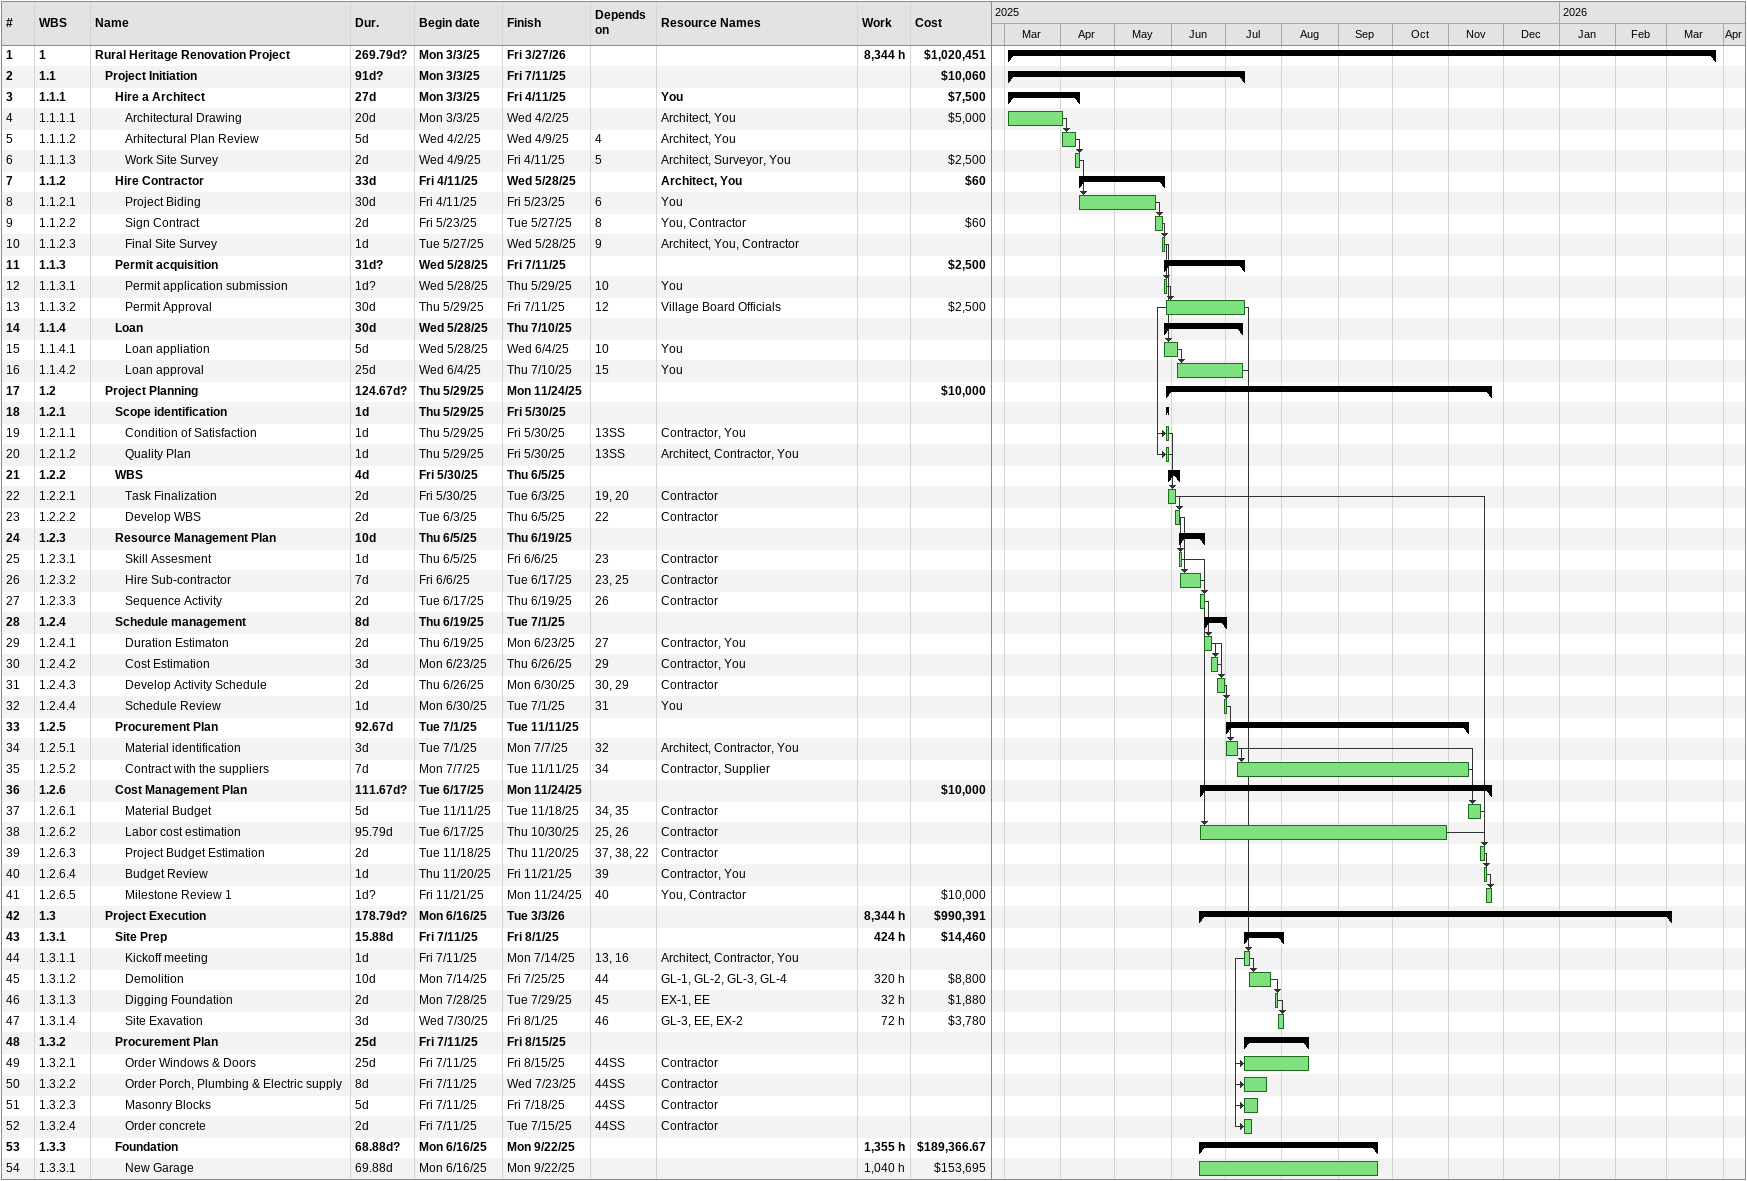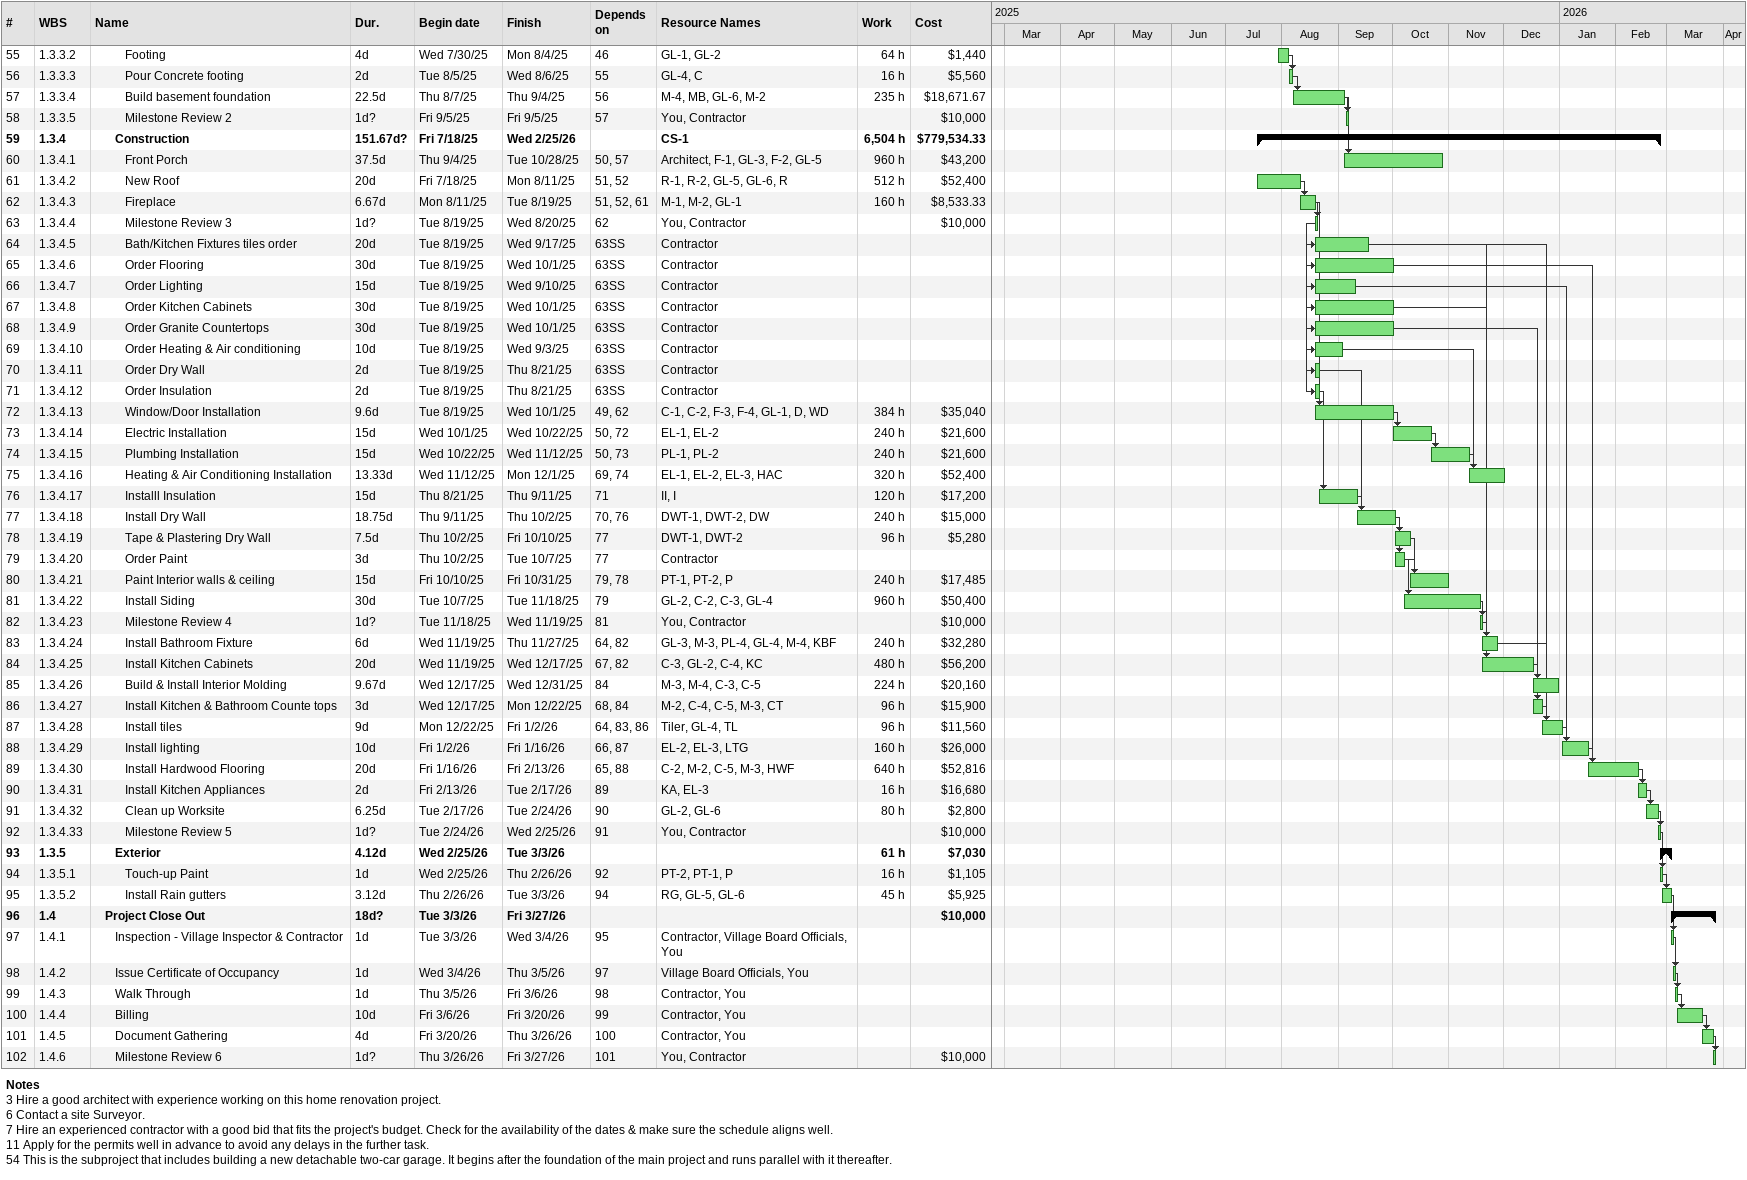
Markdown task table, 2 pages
| ID | WBS | Task | Duration | Start | Finish | Predecessors | Resources | Work (h) | Cost ($) |
|---|---|---|---|---|---|---|---|---|---|
| 1 | 1 | **Rural Heritage Renovation Project** | 269.79d? | 2025-03-03 | 2026-03-27 |  |  | 8344 | 1020451 |
| 2 | 1.1 | **Project Initiation** | 91d? | 2025-03-03 | 2025-07-11 |  |  |  | 10060 |
| 3 | 1.1.1 | **Hire a Architect** | 27d | 2025-03-03 | 2025-04-11 |  | You |  | 7500 |
| 4 | 1.1.1.1 | Architectural Drawing | 20d | 2025-03-03 | 2025-04-02 |  | Architect, You |  | 5000 |
| 5 | 1.1.1.2 | Arhitectural Plan Review | 5d | 2025-04-02 | 2025-04-09 | 4 | Architect, You |  |  |
| 6 | 1.1.1.3 | Work Site Survey | 2d | 2025-04-09 | 2025-04-11 | 5 | Architect, Surveyor, You |  | 2500 |
| 7 | 1.1.2 | **Hire Contractor** | 33d | 2025-04-11 | 2025-05-28 |  | Architect, You |  | 60 |
| 8 | 1.1.2.1 | Project Biding | 30d | 2025-04-11 | 2025-05-23 | 6 | You |  |  |
| 9 | 1.1.2.2 | Sign Contract | 2d | 2025-05-23 | 2025-05-27 | 8 | You, Contractor |  | 60 |
| 10 | 1.1.2.3 | Final Site Survey | 1d | 2025-05-27 | 2025-05-28 | 9 | Architect, You, Contractor |  |  |
| 11 | 1.1.3 | **Permit acquisition** | 31d? | 2025-05-28 | 2025-07-11 |  |  |  | 2500 |
| 12 | 1.1.3.1 | Permit application submission | 1d? | 2025-05-28 | 2025-05-29 | 10 | You |  |  |
| 13 | 1.1.3.2 | Permit Approval | 30d | 2025-05-29 | 2025-07-11 | 12 | Village Board Officials |  | 2500 |
| 14 | 1.1.4 | **Loan** | 30d | 2025-05-28 | 2025-07-10 |  |  |  |  |
| 15 | 1.1.4.1 | Loan appliation | 5d | 2025-05-28 | 2025-06-04 | 10 | You |  |  |
| 16 | 1.1.4.2 | Loan approval | 25d | 2025-06-04 | 2025-07-10 | 15 | You |  |  |
| 17 | 1.2 | **Project Planning** | 124.67d? | 2025-05-29 | 2025-11-24 |  |  |  | 10000 |
| 18 | 1.2.1 | **Scope identification** | 1d | 2025-05-29 | 2025-05-30 |  |  |  |  |
| 19 | 1.2.1.1 | Condition of Satisfaction | 1d | 2025-05-29 | 2025-05-30 | 13SS | Contractor, You |  |  |
| 20 | 1.2.1.2 | Quality Plan | 1d | 2025-05-29 | 2025-05-30 | 13SS | Architect, Contractor, You |  |  |
| 21 | 1.2.2 | **WBS** | 4d | 2025-05-30 | 2025-06-05 |  |  |  |  |
| 22 | 1.2.2.1 | Task Finalization | 2d | 2025-05-30 | 2025-06-03 | 19, 20 | Contractor |  |  |
| 23 | 1.2.2.2 | Develop WBS | 2d | 2025-06-03 | 2025-06-05 | 22 | Contractor |  |  |
| 24 | 1.2.3 | **Resource Management Plan** | 10d | 2025-06-05 | 2025-06-19 |  |  |  |  |
| 25 | 1.2.3.1 | Skill Assesment | 1d | 2025-06-05 | 2025-06-06 | 23 | Contractor |  |  |
| 26 | 1.2.3.2 | Hire Sub-contractor | 7d | 2025-06-06 | 2025-06-17 | 23, 25 | Contractor |  |  |
| 27 | 1.2.3.3 | Sequence Activity | 2d | 2025-06-17 | 2025-06-19 | 26 | Contractor |  |  |
| 28 | 1.2.4 | **Schedule management** | 8d | 2025-06-19 | 2025-07-01 |  |  |  |  |
| 29 | 1.2.4.1 | Duration Estimaton | 2d | 2025-06-19 | 2025-06-23 | 27 | Contractor, You |  |  |
| 30 | 1.2.4.2 | Cost Estimation | 3d | 2025-06-23 | 2025-06-26 | 29 | Contractor, You |  |  |
| 31 | 1.2.4.3 | Develop Activity Schedule | 2d | 2025-06-26 | 2025-06-30 | 30, 29 | Contractor |  |  |
| 32 | 1.2.4.4 | Schedule Review | 1d | 2025-06-30 | 2025-07-01 | 31 | You |  |  |
| 33 | 1.2.5 | **Procurement Plan** | 92.67d | 2025-07-01 | 2025-11-11 |  |  |  |  |
| 34 | 1.2.5.1 | Material identification | 3d | 2025-07-01 | 2025-07-07 | 32 | Architect, Contractor, You |  |  |
| 35 | 1.2.5.2 | Contract with the suppliers | 7d | 2025-07-07 | 2025-11-11 | 34 | Contractor, Supplier |  |  |
| 36 | 1.2.6 | **Cost Management Plan** | 111.67d? | 2025-06-17 | 2025-11-24 |  |  |  | 10000 |
| 37 | 1.2.6.1 | Material Budget | 5d | 2025-11-11 | 2025-11-18 | 34, 35 | Contractor |  |  |
| 38 | 1.2.6.2 | Labor cost estimation | 95.79d | 2025-06-17 | 2025-10-30 | 25, 26 | Contractor |  |  |
| 39 | 1.2.6.3 | Project Budget Estimation | 2d | 2025-11-18 | 2025-11-20 | 37, 38, 22 | Contractor |  |  |
| 40 | 1.2.6.4 | Budget Review | 1d | 2025-11-20 | 2025-11-21 | 39 | Contractor, You |  |  |
| 41 | 1.2.6.5 | Milestone Review 1 | 1d? | 2025-11-21 | 2025-11-24 | 40 | You, Contractor |  | 10000 |
| 42 | 1.3 | **Project Execution** | 178.79d? | 2025-06-16 | 2026-03-03 |  |  | 8344 | 990391 |
| 43 | 1.3.1 | **Site Prep** | 15.88d | 2025-07-11 | 2025-08-01 |  |  | 424 | 14460 |
| 44 | 1.3.1.1 | Kickoff meeting | 1d | 2025-07-11 | 2025-07-14 | 13, 16 | Architect, Contractor, You |  |  |
| 45 | 1.3.1.2 | Demolition | 10d | 2025-07-14 | 2025-07-25 | 44 | GL-1, GL-2, GL-3, GL-4 | 320 | 8800 |
| 46 | 1.3.1.3 | Digging Foundation | 2d | 2025-07-28 | 2025-07-29 | 45 | EX-1, EE | 32 | 1880 |
| 47 | 1.3.1.4 | Site Exavation | 3d | 2025-07-30 | 2025-08-01 | 46 | GL-3, EE, EX-2 | 72 | 3780 |
| 48 | 1.3.2 | **Procurement Plan** | 25d | 2025-07-11 | 2025-08-15 |  |  |  |  |
| 49 | 1.3.2.1 | Order Windows & Doors | 25d | 2025-07-11 | 2025-08-15 | 44SS | Contractor |  |  |
| 50 | 1.3.2.2 | Order Porch, Plumbing & Electric supply | 8d | 2025-07-11 | 2025-07-23 | 44SS | Contractor |  |  |
| 51 | 1.3.2.3 | Masonry Blocks | 5d | 2025-07-11 | 2025-07-18 | 44SS | Contractor |  |  |
| 52 | 1.3.2.4 | Order concrete | 2d | 2025-07-11 | 2025-07-15 | 44SS | Contractor |  |  |
| 53 | 1.3.3 | **Foundation** | 68.88d? | 2025-06-16 | 2025-09-22 |  |  | 1355 | 189366.67 |
| 54 | 1.3.3.1 | New Garage | 69.88d | 2025-06-16 | 2025-09-22 |  |  | 1040 | 153695 |
| 55 | 1.3.3.2 | Footing | 4d | 2025-07-30 | 2025-08-04 | 46 | GL-1, GL-2 | 64 | 1440 |
| 56 | 1.3.3.3 | Pour Concrete footing | 2d | 2025-08-05 | 2025-08-06 | 55 | GL-4, C | 16 | 5560 |
| 57 | 1.3.3.4 | Build basement foundation | 22.5d | 2025-08-07 | 2025-09-04 | 56 | M-4, MB, GL-6, M-2 | 235 | 18671.67 |
| 58 | 1.3.3.5 | Milestone Review 2 | 1d? | 2025-09-05 | 2025-09-05 | 57 | You, Contractor |  | 10000 |
| 59 | 1.3.4 | **Construction** | 151.67d? | 2025-07-18 | 2026-02-25 |  | CS-1 | 6504 | 779534.33 |
| 60 | 1.3.4.1 | Front Porch | 37.5d | 2025-09-04 | 2025-10-28 | 50, 57 | Architect, F-1, GL-3, F-2, GL-5 | 960 | 43200 |
| 61 | 1.3.4.2 | New Roof | 20d | 2025-07-18 | 2025-08-11 | 51, 52 | R-1, R-2, GL-5, GL-6, R | 512 | 52400 |
| 62 | 1.3.4.3 | Fireplace | 6.67d | 2025-08-11 | 2025-08-19 | 51, 52, 61 | M-1, M-2, GL-1 | 160 | 8533.33 |
| 63 | 1.3.4.4 | Milestone Review 3 | 1d? | 2025-08-19 | 2025-08-20 | 62 | You, Contractor |  | 10000 |
| 64 | 1.3.4.5 | Bath/Kitchen Fixtures tiles order | 20d | 2025-08-19 | 2025-09-17 | 63SS | Contractor |  |  |
| 65 | 1.3.4.6 | Order Flooring | 30d | 2025-08-19 | 2025-10-01 | 63SS | Contractor |  |  |
| 66 | 1.3.4.7 | Order Lighting | 15d | 2025-08-19 | 2025-09-10 | 63SS | Contractor |  |  |
| 67 | 1.3.4.8 | Order Kitchen Cabinets | 30d | 2025-08-19 | 2025-10-01 | 63SS | Contractor |  |  |
| 68 | 1.3.4.9 | Order Granite Countertops | 30d | 2025-08-19 | 2025-10-01 | 63SS | Contractor |  |  |
| 69 | 1.3.4.10 | Order Heating & Air conditioning | 10d | 2025-08-19 | 2025-09-03 | 63SS | Contractor |  |  |
| 70 | 1.3.4.11 | Order Dry Wall | 2d | 2025-08-19 | 2025-08-21 | 63SS | Contractor |  |  |
| 71 | 1.3.4.12 | Order Insulation | 2d | 2025-08-19 | 2025-08-21 | 63SS | Contractor |  |  |
| 72 | 1.3.4.13 | Window/Door Installation | 9.6d | 2025-08-19 | 2025-10-01 | 49, 62 | C-1, C-2, F-3, F-4, GL-1, D, WD | 384 | 35040 |
| 73 | 1.3.4.14 | Electric Installation | 15d | 2025-10-01 | 2025-10-22 | 50, 72 | EL-1, EL-2 | 240 | 21600 |
| 74 | 1.3.4.15 | Plumbing Installation | 15d | 2025-10-22 | 2025-11-12 | 50, 73 | PL-1, PL-2 | 240 | 21600 |
| 75 | 1.3.4.16 | Heating & Air Conditioning Installation | 13.33d | 2025-11-12 | 2025-12-01 | 69, 74 | EL-1, EL-2, EL-3, HAC | 320 | 52400 |
| 76 | 1.3.4.17 | Installl Insulation | 15d | 2025-08-21 | 2025-09-11 | 71 | II, I | 120 | 17200 |
| 77 | 1.3.4.18 | Install Dry Wall | 18.75d | 2025-09-11 | 2025-10-02 | 70, 76 | DWT-1, DWT-2, DW | 240 | 15000 |
| 78 | 1.3.4.19 | Tape & Plastering Dry Wall | 7.5d | 2025-10-02 | 2025-10-10 | 77 | DWT-1, DWT-2 | 96 | 5280 |
| 79 | 1.3.4.20 | Order Paint | 3d | 2025-10-02 | 2025-10-07 | 77 | Contractor |  |  |
| 80 | 1.3.4.21 | Paint Interior walls & ceiling | 15d | 2025-10-10 | 2025-10-31 | 79, 78 | PT-1, PT-2, P | 240 | 17485 |
| 81 | 1.3.4.22 | Install Siding | 30d | 2025-10-07 | 2025-11-18 | 79 | GL-2, C-2, C-3, GL-4 | 960 | 50400 |
| 82 | 1.3.4.23 | Milestone Review 4 | 1d? | 2025-11-18 | 2025-11-19 | 81 | You, Contractor |  | 10000 |
| 83 | 1.3.4.24 | Install Bathroom Fixture | 6d | 2025-11-19 | 2025-11-27 | 64, 82 | GL-3, M-3, PL-4, GL-4, M-4, KBF | 240 | 32280 |
| 84 | 1.3.4.25 | Install Kitchen Cabinets | 20d | 2025-11-19 | 2025-12-17 | 67, 82 | C-3, GL-2, C-4, KC | 480 | 56200 |
| 85 | 1.3.4.26 | Build & Install Interior Molding | 9.67d | 2025-12-17 | 2025-12-31 | 84 | M-3, M-4, C-3, C-5 | 224 | 20160 |
| 86 | 1.3.4.27 | Install Kitchen & Bathroom Counte tops | 3d | 2025-12-17 | 2025-12-22 | 68, 84 | M-2, C-4, C-5, M-3, CT | 96 | 15900 |
| 87 | 1.3.4.28 | Install tiles | 9d | 2025-12-22 | 2026-01-02 | 64, 83, 86 | Tiler, GL-4, TL | 96 | 11560 |
| 88 | 1.3.4.29 | Install lighting | 10d | 2026-01-02 | 2026-01-16 | 66, 87 | EL-2, EL-3, LTG | 160 | 26000 |
| 89 | 1.3.4.30 | Install Hardwood Flooring | 20d | 2026-01-16 | 2026-02-13 | 65, 88 | C-2, M-2, C-5, M-3, HWF | 640 | 52816 |
| 90 | 1.3.4.31 | Install Kitchen Appliances | 2d | 2026-02-13 | 2026-02-17 | 89 | KA, EL-3 | 16 | 16680 |
| 91 | 1.3.4.32 | Clean up Worksite | 6.25d | 2026-02-17 | 2026-02-24 | 90 | GL-2, GL-6 | 80 | 2800 |
| 92 | 1.3.4.33 | Milestone Review 5 | 1d? | 2026-02-24 | 2026-02-25 | 91 | You, Contractor |  | 10000 |
| 93 | 1.3.5 | **Exterior** | 4.12d | 2026-02-25 | 2026-03-03 |  |  | 61 | 7030 |
| 94 | 1.3.5.1 | Touch-up Paint | 1d | 2026-02-25 | 2026-02-26 | 92 | PT-2, PT-1, P | 16 | 1105 |
| 95 | 1.3.5.2 | Install Rain gutters | 3.12d | 2026-02-26 | 2026-03-03 | 94 | RG, GL-5, GL-6 | 45 | 5925 |
| 96 | 1.4 | **Project Close Out** | 18d? | 2026-03-03 | 2026-03-27 |  |  |  | 10000 |
| 97 | 1.4.1 | Inspection - Village Inspector & Contractor | 1d | 2026-03-03 | 2026-03-04 | 95 | Contractor, Village Board Officials, You |  |  |
| 98 | 1.4.2 | Issue Certificate of Occupancy | 1d | 2026-03-04 | 2026-03-05 | 97 | Village Board Officials, You |  |  |
| 99 | 1.4.3 | Walk Through | 1d | 2026-03-05 | 2026-03-06 | 98 | Contractor, You |  |  |
| 100 | 1.4.4 | Billing | 10d | 2026-03-06 | 2026-03-20 | 99 | Contractor, You |  |  |
| 101 | 1.4.5 | Document Gathering | 4d | 2026-03-20 | 2026-03-26 | 100 | Contractor, You |  |  |
| 102 | 1.4.6 | Milestone Review 6 | 1d? | 2026-03-26 | 2026-03-27 | 101 | You, Contractor |  | 10000 |

Notes
- 3: Hire a good architect with experience working on this home renovation project.
- 6: Contact a site Surveyor.
- 7: Hire an experienced contractor with a good bid that fits the project's budget. Check for the availability of the dates & make sure the schedule aligns well.
- 11: Apply for the permits well in advance to avoid any delays in the further task.
- 54: This is the subproject that includes building a new detachable two-car garage. It begins after the foundation of the main project and runs parallel with it thereafter.
